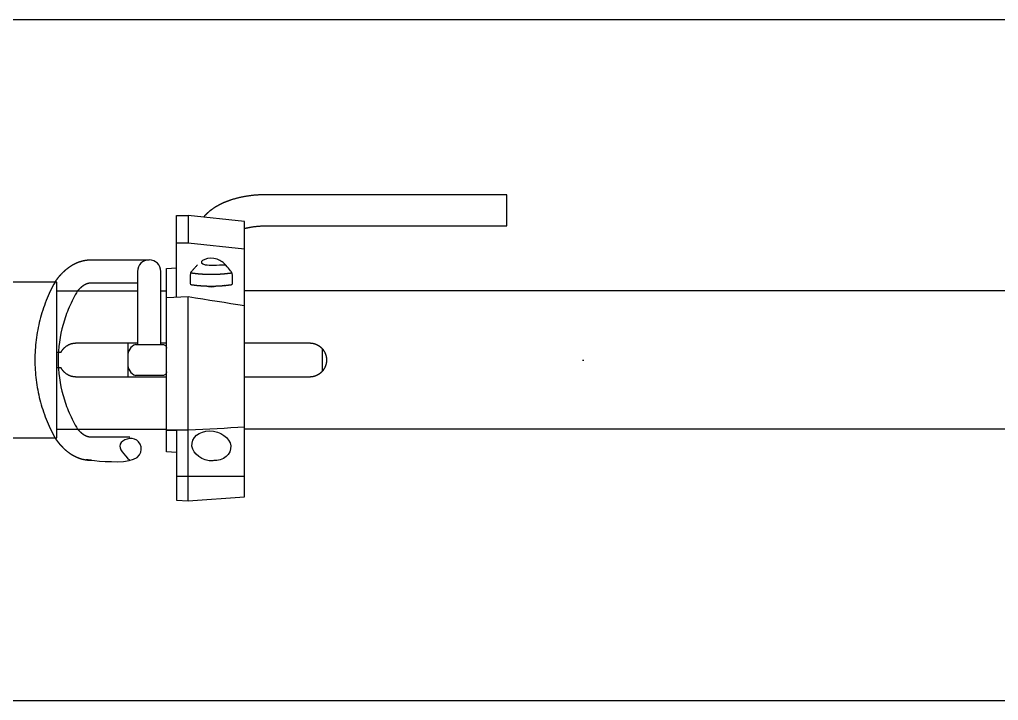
# Model space of a CAD drawing. Header units: millimetres. Extents: x 1924 to 471109, y -30014 to 109986.
# Drawn here: x 465719 to 466223, y 41733 to 42083 of the extents above; entities that cross this region are included whole.
import ezdxf

# ---------------------------------------------------------------- set-up
doc = ezdxf.new("R2010")
doc.units = ezdxf.units.MM
doc.header["$LTSCALE"] = 100
doc.linetypes.add('104', pattern=[4, 2, -2])
doc.linetypes.add('ACAD_ISO10W100', pattern=[18, 12, -3, 0, -3])
doc.layers.add('osy objektu', color=130, linetype='ACAD_ISO10W100', plot=False)
doc.layers.add('PERI_HIDDEN', color=30, linetype='104', plot=False)
doc.layers.add('rez sloupy', color=90, linetype='Continuous')

msp = doc.modelspace()

# ---------------------------------------------------------------- linework, layer by layer
at = {"color": 0, "linetype": 'ByBlock'}
for p, q in [((465799.947, 41968.015), (465805.947, 41968.015)), ((465738.447, 41943.29), (465779.947, 41943.29)), ((465791.947, 41943.29), (465794.947, 41943.29)), ((465774.947, 41916.495), (465774.947, 41898.995)), ((465791.947, 41916.495), (465794.947, 41916.495)), ((465874.947, 41913.603), (465874.947, 41901.888)), ((465738.447, 41872.2), (465794.947, 41872.2))]:
    msp.add_line(p, q, dxfattribs=at)
for points in [[(465834.947, 41975.355), (465835.1, 41975.394), (465835.253, 41975.434), (465835.408, 41975.473), (465835.564, 41975.511), (465835.72, 41975.549), (465835.878, 41975.586), (465836.036, 41975.623), (465836.195, 41975.659), (465836.354, 41975.694), (465836.515, 41975.73), (465836.676, 41975.764), (465836.838, 41975.798), (465837.001, 41975.831), (465837.164, 41975.864), (465837.493, 41975.928), (465837.825, 41975.99), (465838.159, 41976.049), (465838.496, 41976.106), (465838.835, 41976.16), (465839.177, 41976.212), (465839.52, 41976.262), (465839.866, 41976.309), (465840.214, 41976.353), (465840.563, 41976.394), (465840.914, 41976.434), (465841.267, 41976.47), (465841.621, 41976.504), (465841.977, 41976.535), (465842.334, 41976.564), (465842.692, 41976.59), (465843.051, 41976.613), (465843.411, 41976.633), (465843.772, 41976.651), (465844.133, 41976.666), (465844.495, 41976.679), (465844.858, 41976.688), (465845.22, 41976.695), (465845.583, 41976.7), (465845.947, 41976.701), (465969.947, 41976.701), (465969.947, 41992.701), (465845.947, 41992.701), (465845.652, 41992.7), (465845.358, 41992.698), (465845.063, 41992.695), (465844.769, 41992.69), (465844.475, 41992.684), (465844.18, 41992.677), (465843.886, 41992.668), (465843.592, 41992.658), (465843.299, 41992.646), (465843.005, 41992.633), (465842.712, 41992.619), (465842.418, 41992.603), (465842.125, 41992.586), (465841.832, 41992.568), (465841.54, 41992.549), (465841.247, 41992.528), (465840.955, 41992.505), (465840.664, 41992.482), (465840.372, 41992.456), (465840.081, 41992.43), (465839.79, 41992.402), (465839.5, 41992.373), (465839.21, 41992.343), (465838.921, 41992.311), (465838.631, 41992.278), (465838.343, 41992.243), (465838.054, 41992.207), (465837.767, 41992.17), (465837.479, 41992.132), (465837.193, 41992.092), (465836.906, 41992.051), (465836.621, 41992.008), (465836.336, 41991.964), (465836.051, 41991.919), (465835.767, 41991.872), (465835.484, 41991.824), (465835.201, 41991.775), (465834.919, 41991.724), (465834.637, 41991.672), (465834.357, 41991.619), (465834.077, 41991.564), (465833.797, 41991.508), (465833.519, 41991.45), (465833.241, 41991.392), (465832.964, 41991.332), (465832.687, 41991.27), (465832.412, 41991.207), (465832.137, 41991.143), (465831.863, 41991.078), (465831.59, 41991.011), (465831.317, 41990.942), (465831.046, 41990.873), (465830.775, 41990.802), (465830.505, 41990.729), (465830.236, 41990.656), (465829.968, 41990.581), (465829.701, 41990.504), (465829.435, 41990.426), (465829.17, 41990.347), (465828.906, 41990.266), (465828.643, 41990.185), (465828.38, 41990.101), (465828.119, 41990.017), (465827.859, 41989.93), (465827.729, 41989.887), (465827.6, 41989.843), (465827.471, 41989.799), (465827.342, 41989.754), (465827.213, 41989.709), (465827.084, 41989.664), (465826.956, 41989.618), (465826.828, 41989.572), (465826.701, 41989.526), (465826.574, 41989.479), (465826.447, 41989.432), (465826.32, 41989.385), (465826.193, 41989.337), (465826.067, 41989.289), (465825.941, 41989.241), (465825.815, 41989.192), (465825.69, 41989.143), (465825.565, 41989.094), (465825.44, 41989.044), (465825.316, 41988.994), (465825.191, 41988.943), (465825.067, 41988.892), (465824.944, 41988.841), (465824.82, 41988.79), (465824.697, 41988.738), (465824.575, 41988.685), (465824.452, 41988.633), (465824.33, 41988.58), (465824.208, 41988.526), (465824.087, 41988.473), (465823.965, 41988.418), (465823.844, 41988.364), (465823.724, 41988.309), (465823.603, 41988.254), (465823.483, 41988.198), (465823.364, 41988.142), (465823.244, 41988.086), (465823.125, 41988.029), (465823.006, 41987.972), (465822.888, 41987.915), (465822.77, 41987.857), (465822.652, 41987.798), (465822.534, 41987.74), (465822.417, 41987.681), (465822.3, 41987.621), (465822.184, 41987.562), (465822.068, 41987.501), (465821.952, 41987.441), (465821.836, 41987.38), (465821.721, 41987.318), (465821.606, 41987.257), (465821.491, 41987.195), (465821.377, 41987.132), (465821.263, 41987.069), (465821.15, 41987.006), (465821.037, 41986.942), (465820.924, 41986.878), (465820.811, 41986.813), (465820.699, 41986.748), (465820.587, 41986.683), (465820.476, 41986.617), (465820.365, 41986.551), (465820.254, 41986.484), (465820.144, 41986.417), (465820.034, 41986.35), (465819.924, 41986.282), (465819.815, 41986.214), (465819.706, 41986.145), (465819.597, 41986.076), (465819.489, 41986.007), (465819.381, 41985.937), (465819.274, 41985.867), (465819.167, 41985.796), (465819.06, 41985.725), (465818.953, 41985.653), (465818.847, 41985.581), (465818.742, 41985.509), (465818.637, 41985.436), (465818.532, 41985.362), (465818.427, 41985.288), (465818.323, 41985.214), (465818.219, 41985.14), (465818.116, 41985.064), (465818.013, 41984.989), (465817.91, 41984.913), (465817.808, 41984.836), (465817.706, 41984.759), (465817.605, 41984.682), (465817.504, 41984.604), (465817.403, 41984.526), (465817.303, 41984.447), (465817.203, 41984.367), (465817.104, 41984.288), (465817.005, 41984.207), (465816.907, 41984.127), (465816.808, 41984.045), (465816.711, 41983.963), (465816.614, 41983.881), (465816.517, 41983.798), (465816.421, 41983.715), (465816.325, 41983.631), (465816.229, 41983.547), (465816.134, 41983.462), (465816.04, 41983.377), (465815.946, 41983.291), (465815.852, 41983.205), (465815.759, 41983.118), (465815.667, 41983.03), (465815.575, 41982.943), (465815.483, 41982.854), (465815.392, 41982.765), (465815.301, 41982.676), (465815.211, 41982.585), (465815.122, 41982.495), (465815.032, 41982.404), (465814.944, 41982.312), (465814.856, 41982.22), (465814.768, 41982.127), (465814.681, 41982.033), (465814.595, 41981.939), (465814.509, 41981.845), (465814.423, 41981.75), (465814.338, 41981.654), (465814.254, 41981.558), (465814.17, 41981.461), (465814.086, 41981.364), (465814.004, 41981.266), (465813.921, 41981.167)], [(465799.947, 41939.929), (465799.947, 41982.015), (465805.947, 41982.015)], [(465805.947, 41835.276), (465834.947, 41837.362), (465834.947, 41978.931), (465805.947, 41982.015), (465805.947, 41968.015), (465834.947, 41964.931)], [(465737.541, 41947.824), (465737.541, 41947.824), (465737.594, 41947.903), (465737.648, 41947.981), (465737.702, 41948.059), (465737.757, 41948.137), (465737.811, 41948.215), (465737.865, 41948.293), (465737.92, 41948.37), (465737.975, 41948.447), (465738.03, 41948.524), (465738.085, 41948.601), (465738.14, 41948.678), (465738.195, 41948.754), (465738.251, 41948.83), (465738.306, 41948.906), (465738.362, 41948.982), (465738.418, 41949.057), (465738.474, 41949.133), (465738.53, 41949.208), (465738.586, 41949.282), (465738.643, 41949.357), (465738.7, 41949.432), (465738.756, 41949.506), (465738.813, 41949.58), (465738.87, 41949.654), (465738.927, 41949.727), (465738.985, 41949.801), (465739.042, 41949.874), (465739.1, 41949.947), (465739.158, 41950.019), (465739.215, 41950.092), (465739.274, 41950.164), (465739.332, 41950.236), (465739.39, 41950.308), (465739.449, 41950.38), (465739.507, 41950.451), (465739.566, 41950.522), (465739.625, 41950.593), (465739.684, 41950.664), (465739.743, 41950.734), (465739.802, 41950.805), (465739.862, 41950.875), (465739.922, 41950.945), (465739.981, 41951.014), (465740.041, 41951.084), (465740.101, 41951.153), (465740.162, 41951.222), (465740.222, 41951.29), (465740.283, 41951.359), (465740.343, 41951.427), (465740.404, 41951.495), (465740.465, 41951.563), (465740.526, 41951.63), (465740.588, 41951.698), (465740.649, 41951.765), (465740.711, 41951.832), (465740.772, 41951.899), (465740.834, 41951.965), (465740.896, 41952.031), (465740.959, 41952.097), (465741.021, 41952.163), (465741.084, 41952.228), (465741.146, 41952.294), (465741.209, 41952.359), (465741.272, 41952.424), (465741.335, 41952.488), (465741.398, 41952.552), (465741.462, 41952.617), (465741.526, 41952.68), (465741.589, 41952.744), (465741.653, 41952.807), (465741.717, 41952.87), (465741.781, 41952.933), (465741.846, 41952.996), (465741.91, 41953.058), (465741.975, 41953.12), (465742.04, 41953.182), (465742.105, 41953.244), (465742.17, 41953.305), (465742.235, 41953.367), (465742.301, 41953.427), (465742.366, 41953.488), (465742.432, 41953.548), (465742.498, 41953.609), (465742.564, 41953.668), (465742.63, 41953.728), (465742.697, 41953.787), (465742.763, 41953.847), (465742.83, 41953.905), (465742.897, 41953.964), (465742.964, 41954.022), (465743.031, 41954.08), (465743.098, 41954.138), (465743.165, 41954.196), (465743.233, 41954.253), (465743.301, 41954.31), (465743.369, 41954.367), (465743.437, 41954.423), (465743.505, 41954.479), (465743.573, 41954.535), (465743.642, 41954.591), (465743.711, 41954.646), (465743.779, 41954.701), (465743.848, 41954.756), (465743.918, 41954.811), (465743.987, 41954.865), (465744.056, 41954.919), (465744.126, 41954.973), (465744.196, 41955.026), (465744.266, 41955.079), (465744.336, 41955.132), (465744.406, 41955.185), (465744.476, 41955.237), (465744.547, 41955.289), (465744.617, 41955.341), (465744.688, 41955.392), (465744.759, 41955.443), (465744.83, 41955.494), (465744.902, 41955.545), (465744.973, 41955.595), (465745.045, 41955.645), (465745.117, 41955.695), (465745.189, 41955.744), (465745.261, 41955.793), (465745.333, 41955.842), (465745.405, 41955.891), (465745.478, 41955.939), (465745.551, 41955.987), (465745.624, 41956.035), (465745.697, 41956.082), (465745.77, 41956.129), (465745.843, 41956.176), (465745.917, 41956.222), (465745.99, 41956.268), (465746.064, 41956.314), (465746.138, 41956.36), (465746.212, 41956.405), (465746.286, 41956.45), (465746.361, 41956.495), (465746.435, 41956.539), (465746.51, 41956.583), (465746.585, 41956.627), (465746.66, 41956.67), (465746.735, 41956.713), (465746.811, 41956.756), (465746.886, 41956.798), (465746.962, 41956.84), (465747.038, 41956.882), (465747.114, 41956.924), (465747.19, 41956.965), (465747.266, 41957.006), (465747.343, 41957.046), (465747.419, 41957.086), (465747.496, 41957.126), (465747.573, 41957.166), (465747.65, 41957.205), (465747.727, 41957.244), (465747.805, 41957.283), (465747.882, 41957.321), (465747.96, 41957.359), (465748.038, 41957.396), (465748.116, 41957.434), (465748.194, 41957.471), (465748.273, 41957.507), (465748.351, 41957.543), (465748.43, 41957.579), (465748.509, 41957.615), (465748.588, 41957.65), (465748.667, 41957.685), (465748.746, 41957.719), (465748.825, 41957.753), (465748.905, 41957.787), (465748.985, 41957.82), (465749.064, 41957.853), (465749.144, 41957.886), (465749.225, 41957.918), (465749.305, 41957.95), (465749.385, 41957.982), (465749.466, 41958.013), (465749.546, 41958.044), (465749.627, 41958.074), (465749.708, 41958.104), (465749.789, 41958.134), (465749.87, 41958.163), (465749.952, 41958.192), (465750.033, 41958.221), (465750.115, 41958.249), (465750.196, 41958.277), (465750.278, 41958.305), (465750.36, 41958.332), (465750.442, 41958.358), (465750.524, 41958.385), (465750.606, 41958.411), (465750.689, 41958.436), (465750.771, 41958.462), (465750.854, 41958.487), (465750.937, 41958.511), (465751.019, 41958.535), (465751.102, 41958.559), (465751.185, 41958.582), (465751.268, 41958.605), (465751.352, 41958.628), (465751.435, 41958.65), (465751.518, 41958.672), (465751.602, 41958.693), (465751.685, 41958.714), (465751.769, 41958.735), (465751.853, 41958.755), (465751.936, 41958.775), (465752.02, 41958.794), (465752.104, 41958.813), (465752.188, 41958.832), (465752.273, 41958.85), (465752.357, 41958.868), (465752.441, 41958.886), (465752.526, 41958.903), (465752.61, 41958.919), (465752.695, 41958.936), (465752.779, 41958.951), (465752.864, 41958.967), (465752.949, 41958.982), (465753.034, 41958.997), (465753.118, 41959.011), (465753.203, 41959.025), (465753.288, 41959.038), (465753.373, 41959.051), (465753.459, 41959.064), (465753.544, 41959.076), (465753.629, 41959.088), (465753.714, 41959.099), (465753.8, 41959.11), (465753.885, 41959.12), (465753.971, 41959.13), (465754.056, 41959.14), (465754.142, 41959.149), (465754.227, 41959.158), (465754.313, 41959.167), (465754.399, 41959.175), (465754.484, 41959.182), (465754.57, 41959.189), (465754.656, 41959.196), (465754.742, 41959.202), (465754.828, 41959.208), (465754.914, 41959.214), (465755, 41959.219), (465755.086, 41959.223), (465755.172, 41959.227), (465755.258, 41959.231), (465755.344, 41959.234), (465755.43, 41959.237), (465755.516, 41959.24), (465755.602, 41959.242), (465755.688, 41959.243), (465755.774, 41959.244), (465755.86, 41959.245), (465755.947, 41959.245), (465785.947, 41959.245)], [(465799.947, 41860.233), (465794.947, 41860.495), (465794.947, 41954.845), (465799.947, 41955.107)], [(465779.947, 41947.245), (465755.947, 41947.245), (465755.859, 41947.245), (465755.771, 41947.243), (465755.684, 41947.239), (465755.595, 41947.235), (465755.507, 41947.229), (465755.418, 41947.221), (465755.329, 41947.212), (465755.284, 41947.207), (465755.239, 41947.202), (465755.194, 41947.196), (465755.149, 41947.19), (465755.104, 41947.183), (465755.058, 41947.176), (465755.013, 41947.169), (465754.967, 41947.161), (465754.922, 41947.153), (465754.876, 41947.144), (465754.83, 41947.135), (465754.784, 41947.126), (465754.738, 41947.116), (465754.692, 41947.106), (465754.645, 41947.095), (465754.599, 41947.084), (465754.552, 41947.073), (465754.505, 41947.061), (465754.458, 41947.048), (465754.411, 41947.035), (465754.364, 41947.022), (465754.317, 41947.008), (465754.269, 41946.994), (465754.221, 41946.979), (465754.173, 41946.964), (465754.125, 41946.948), (465754.077, 41946.932), (465754.029, 41946.916), (465753.98, 41946.898), (465753.931, 41946.881), (465753.882, 41946.863), (465753.833, 41946.844), (465753.784, 41946.825), (465753.735, 41946.806), (465753.685, 41946.785), (465753.635, 41946.765), (465753.585, 41946.744), (465753.535, 41946.722), (465753.484, 41946.7), (465753.434, 41946.677), (465753.383, 41946.654), (465753.332, 41946.63), (465753.281, 41946.606), (465753.229, 41946.581), (465753.177, 41946.556), (465753.125, 41946.53), (465753.073, 41946.503), (465753.021, 41946.476), (465752.968, 41946.449), (465752.916, 41946.421), (465752.863, 41946.392), (465752.809, 41946.363), (465752.756, 41946.333), (465752.702, 41946.302), (465752.648, 41946.271), (465752.594, 41946.24), (465752.539, 41946.207), (465752.485, 41946.174), (465752.43, 41946.141), (465752.374, 41946.107), (465752.319, 41946.072), (465752.263, 41946.037), (465752.207, 41946.001), (465752.151, 41945.965), (465752.095, 41945.927), (465752.038, 41945.889), (465751.981, 41945.851), (465751.925, 41945.812), (465751.868, 41945.772), (465751.81, 41945.732), (465751.753, 41945.691), (465751.695, 41945.649), (465751.638, 41945.606), (465751.58, 41945.563), (465751.522, 41945.52), (465751.463, 41945.475), (465751.405, 41945.43), (465751.346, 41945.385), (465751.288, 41945.338), (465751.229, 41945.291), (465751.17, 41945.244), (465751.111, 41945.195), (465751.052, 41945.146), (465750.992, 41945.097), (465750.933, 41945.046), (465750.873, 41944.995), (465750.813, 41944.944), (465750.753, 41944.891), (465750.693, 41944.838), (465750.633, 41944.785), (465750.573, 41944.73), (465750.513, 41944.675), (465750.453, 41944.62), (465750.392, 41944.563), (465750.331, 41944.506), (465750.271, 41944.448), (465750.21, 41944.39), (465750.149, 41944.331), (465750.088, 41944.271), (465750.027, 41944.21), (465749.966, 41944.149), (465749.905, 41944.087), (465749.844, 41944.025), (465749.782, 41943.961), (465749.721, 41943.898), (465749.66, 41943.833), (465749.598, 41943.767), (465749.537, 41943.701), (465749.475, 41943.635), (465749.414, 41943.567), (465749.352, 41943.499), (465749.29, 41943.43), (465749.229, 41943.361), (465749.167, 41943.29)], [(465834.947, 41935.555), (465831.517, 41936.109), (465828.033, 41936.671), (465824.495, 41937.241), (465820.902, 41937.818), (465817.251, 41938.404), (465813.543, 41938.999), (465809.775, 41939.602), (465805.947, 41940.214), (465794.947, 41939.691)], [(465794.947, 41871.71), (465795.944, 41871.704), (465796.943, 41871.698), (465797.943, 41871.693), (465798.944, 41871.687), (465799.947, 41871.682), (465799.947, 41835.692), (465805.947, 41835.276), (465805.947, 41940.214)], [(467652.947, 41943.245), (465958.697, 41943.245), (465943.697, 41943.29), (465834.947, 41943.29)], [(465738.447, 41911.745), (465740.664, 41911.745), (465740.735, 41911.88), (465740.808, 41912.014), (465740.884, 41912.146), (465740.961, 41912.276), (465741.041, 41912.405), (465741.123, 41912.532), (465741.206, 41912.657), (465741.292, 41912.781), (465741.379, 41912.903), (465741.469, 41913.023), (465741.559, 41913.141), (465741.652, 41913.257), (465741.746, 41913.371), (465741.841, 41913.483), (465741.938, 41913.593), (465742.036, 41913.701), (465742.136, 41913.806), (465742.236, 41913.909), (465742.339, 41914.011), (465742.443, 41914.111), (465742.55, 41914.209), (465742.659, 41914.307), (465742.77, 41914.403), (465742.883, 41914.497), (465742.998, 41914.59), (465743.116, 41914.681), (465743.235, 41914.771), (465743.356, 41914.859), (465743.479, 41914.945), (465743.603, 41915.03), (465743.73, 41915.112), (465743.858, 41915.193), (465743.987, 41915.272), (465744.119, 41915.348), (465744.251, 41915.422), (465744.385, 41915.494), (465744.521, 41915.564), (465744.658, 41915.632), (465744.796, 41915.697), (465744.935, 41915.76), (465745.076, 41915.82), (465745.217, 41915.878), (465745.36, 41915.933), (465745.504, 41915.985), (465745.648, 41916.035), (465745.793, 41916.082), (465745.939, 41916.127), (465746.086, 41916.169), (465746.233, 41916.209), (465746.381, 41916.246), (465746.528, 41916.28), (465746.677, 41916.312), (465746.825, 41916.341), (465746.974, 41916.368), (465747.122, 41916.392), (465747.271, 41916.414), (465747.419, 41916.433), (465747.567, 41916.449), (465747.715, 41916.463), (465747.862, 41916.475), (465748.009, 41916.484), (465748.156, 41916.49), (465748.302, 41916.494), (465748.447, 41916.495), (465779.947, 41916.495)], [(465834.947, 41916.495), (465868.447, 41916.495), (465868.55, 41916.495), (465868.654, 41916.493), (465868.759, 41916.489), (465868.863, 41916.485), (465868.968, 41916.479), (465869.074, 41916.472), (465869.179, 41916.463), (465869.285, 41916.454), (465869.391, 41916.443), (465869.497, 41916.43), (465869.603, 41916.417), (465869.709, 41916.402), (465869.815, 41916.385), (465869.921, 41916.368), (465870.028, 41916.349), (465870.134, 41916.329), (465870.24, 41916.307), (465870.346, 41916.284), (465870.452, 41916.26), (465870.557, 41916.235), (465870.663, 41916.208), (465870.768, 41916.18), (465870.873, 41916.15), (465870.978, 41916.12), (465871.082, 41916.088), (465871.186, 41916.054), (465871.29, 41916.02), (465871.393, 41915.984), (465871.496, 41915.946), (465871.598, 41915.908), (465871.7, 41915.868), (465871.801, 41915.827), (465871.902, 41915.784), (465872.002, 41915.74), (465872.101, 41915.695), (465872.2, 41915.649), (465872.299, 41915.601), (465872.396, 41915.552), (465872.493, 41915.502), (465872.589, 41915.451), (465872.685, 41915.399), (465872.779, 41915.345), (465872.873, 41915.291), (465872.966, 41915.235), (465873.059, 41915.178), (465873.15, 41915.121), (465873.241, 41915.062), (465873.331, 41915.002), (465873.42, 41914.942), (465873.508, 41914.88), (465873.595, 41914.818), (465873.681, 41914.754), (465873.766, 41914.69), (465873.85, 41914.625), (465873.934, 41914.559), (465874.016, 41914.492), (465874.097, 41914.425), (465874.177, 41914.357), (465874.256, 41914.288), (465874.334, 41914.218), (465874.41, 41914.148), (465874.486, 41914.077), (465874.56, 41914.005), (465874.633, 41913.933), (465874.706, 41913.86), (465874.777, 41913.785), (465874.848, 41913.71), (465874.919, 41913.633), (465874.988, 41913.555), (465875.057, 41913.476), (465875.126, 41913.396), (465875.193, 41913.315), (465875.26, 41913.233), (465875.326, 41913.15), (465875.391, 41913.065), (465875.455, 41912.98), (465875.519, 41912.894), (465875.581, 41912.807), (465875.643, 41912.719), (465875.703, 41912.63), (465875.763, 41912.54), (465875.822, 41912.45), (465875.879, 41912.358), (465875.936, 41912.266), (465875.992, 41912.173), (465876.046, 41912.079), (465876.1, 41911.984), (465876.152, 41911.888), (465876.203, 41911.792), (465876.253, 41911.695), (465876.302, 41911.598), (465876.35, 41911.499), (465876.396, 41911.401), (465876.441, 41911.301), (465876.485, 41911.201), (465876.528, 41911.1), (465876.569, 41910.999), (465876.609, 41910.897), (465876.648, 41910.795), (465876.685, 41910.692), (465876.721, 41910.589), (465876.756, 41910.485), (465876.789, 41910.381), (465876.821, 41910.277), (465876.852, 41910.172), (465876.881, 41910.067), (465876.909, 41909.962), (465876.936, 41909.856), (465876.961, 41909.751), (465876.986, 41909.645), (465877.008, 41909.539), (465877.03, 41909.433), (465877.05, 41909.326), (465877.069, 41909.22), (465877.087, 41909.114), (465877.103, 41909.008), (465877.118, 41908.901), (465877.132, 41908.795), (465877.144, 41908.689), (465877.155, 41908.584), (465877.165, 41908.478), (465877.173, 41908.372), (465877.18, 41908.267), (465877.186, 41908.162), (465877.191, 41908.057), (465877.194, 41907.953), (465877.196, 41907.849), (465877.197, 41907.745), (465877.196, 41907.642), (465877.194, 41907.538), (465877.191, 41907.433), (465877.186, 41907.328), (465877.18, 41907.223), (465877.173, 41907.118), (465877.165, 41907.013), (465877.155, 41906.907), (465877.144, 41906.801), (465877.132, 41906.695), (465877.118, 41906.589), (465877.103, 41906.483), (465877.087, 41906.377), (465877.069, 41906.27), (465877.05, 41906.164), (465877.03, 41906.058), (465877.008, 41905.952), (465876.986, 41905.846), (465876.961, 41905.74), (465876.936, 41905.634), (465876.909, 41905.529), (465876.881, 41905.423), (465876.852, 41905.318), (465876.821, 41905.214), (465876.789, 41905.109), (465876.756, 41905.005), (465876.721, 41904.902), (465876.685, 41904.798), (465876.648, 41904.696), (465876.609, 41904.593), (465876.569, 41904.492), (465876.528, 41904.39), (465876.485, 41904.29), (465876.441, 41904.189), (465876.396, 41904.09), (465876.35, 41903.991), (465876.302, 41903.893), (465876.253, 41903.795), (465876.203, 41903.698), (465876.152, 41903.602), (465876.1, 41903.507), (465876.046, 41903.412), (465875.992, 41903.318), (465875.936, 41903.225), (465875.879, 41903.132), (465875.822, 41903.041), (465875.763, 41902.95), (465875.703, 41902.86), (465875.643, 41902.771), (465875.581, 41902.683), (465875.519, 41902.596), (465875.455, 41902.51), (465875.391, 41902.425), (465875.326, 41902.341), (465875.26, 41902.258), (465875.193, 41902.175), (465875.126, 41902.094), (465875.057, 41902.014), (465874.988, 41901.935), (465874.919, 41901.858), (465874.848, 41901.781), (465874.777, 41901.705), (465874.706, 41901.631), (465874.633, 41901.558), (465874.56, 41901.485), (465874.486, 41901.414), (465874.41, 41901.343), (465874.334, 41901.272), (465874.256, 41901.203), (465874.177, 41901.134), (465874.097, 41901.066), (465874.016, 41900.998), (465873.934, 41900.931), (465873.85, 41900.865), (465873.766, 41900.8), (465873.681, 41900.736), (465873.595, 41900.673), (465873.508, 41900.61), (465873.42, 41900.549), (465873.331, 41900.488), (465873.241, 41900.428), (465873.15, 41900.37), (465873.059, 41900.312), (465872.966, 41900.255), (465872.873, 41900.2), (465872.779, 41900.145), (465872.685, 41900.092), (465872.589, 41900.039), (465872.493, 41899.988), (465872.396, 41899.938), (465872.299, 41899.889), (465872.2, 41899.842), (465872.101, 41899.795), (465872.002, 41899.75), (465871.902, 41899.706), (465871.801, 41899.664), (465871.7, 41899.623), (465871.598, 41899.583), (465871.496, 41899.544), (465871.393, 41899.507), (465871.29, 41899.471), (465871.186, 41899.436), (465871.082, 41899.403), (465870.978, 41899.371), (465870.873, 41899.34), (465870.768, 41899.311), (465870.663, 41899.283), (465870.557, 41899.256), (465870.452, 41899.23), (465870.346, 41899.206), (465870.24, 41899.183), (465870.134, 41899.162), (465870.028, 41899.142), (465869.921, 41899.123), (465869.815, 41899.105), (465869.709, 41899.089), (465869.603, 41899.074), (465869.497, 41899.06), (465869.391, 41899.048), (465869.285, 41899.037), (465869.179, 41899.027), (465869.074, 41899.019), (465868.968, 41899.011), (465868.863, 41899.006), (465868.759, 41899.001), (465868.654, 41898.998), (465868.55, 41898.996), (465868.447, 41898.995), (465834.947, 41898.995)], [(465794.947, 41898.995), (465748.447, 41898.995), (465748.302, 41898.996), (465748.156, 41899), (465748.009, 41899.007), (465747.862, 41899.016), (465747.715, 41899.027), (465747.567, 41899.041), (465747.419, 41899.057), (465747.271, 41899.077), (465747.122, 41899.098), (465746.974, 41899.122), (465746.825, 41899.149), (465746.677, 41899.178), (465746.528, 41899.21), (465746.381, 41899.245), (465746.233, 41899.282), (465746.086, 41899.321), (465745.939, 41899.364), (465745.793, 41899.408), (465745.648, 41899.456), (465745.504, 41899.505), (465745.36, 41899.558), (465745.217, 41899.613), (465745.076, 41899.671), (465744.935, 41899.731), (465744.796, 41899.793), (465744.658, 41899.859), (465744.521, 41899.926), (465744.385, 41899.996), (465744.251, 41900.068), (465744.119, 41900.142), (465743.987, 41900.219), (465743.858, 41900.297), (465743.73, 41900.378), (465743.603, 41900.461), (465743.479, 41900.545), (465743.356, 41900.631), (465743.235, 41900.719), (465743.116, 41900.809), (465742.998, 41900.9), (465742.883, 41900.993), (465742.77, 41901.088), (465742.659, 41901.184), (465742.55, 41901.281), (465742.443, 41901.38), (465742.339, 41901.48), (465742.236, 41901.581), (465742.136, 41901.684), (465742.036, 41901.79), (465741.938, 41901.897), (465741.841, 41902.007), (465741.746, 41902.119), (465741.652, 41902.233), (465741.559, 41902.35), (465741.469, 41902.468), (465741.379, 41902.588), (465741.292, 41902.709), (465741.206, 41902.833), (465741.123, 41902.959), (465741.041, 41903.086), (465740.961, 41903.214), (465740.884, 41903.345), (465740.808, 41903.477), (465740.735, 41903.61), (465740.664, 41903.745), (465738.447, 41903.745)], [(465794.947, 41871.823), (465797.136, 41871.811), (465799.33, 41871.798), (465801.53, 41871.787), (465803.736, 41871.775), (465805.947, 41871.763), (465809.759, 41871.965), (465813.517, 41872.168), (465817.22, 41872.371), (465820.87, 41872.575), (465824.467, 41872.78), (465828.012, 41872.986), (465831.505, 41873.192), (465834.947, 41873.399)], [(465749.167, 41872.2), (465749.229, 41872.13), (465749.29, 41872.06), (465749.352, 41871.991), (465749.414, 41871.923), (465749.475, 41871.856), (465749.537, 41871.789), (465749.598, 41871.723), (465749.66, 41871.657), (465749.721, 41871.592), (465749.783, 41871.528), (465749.844, 41871.465), (465749.905, 41871.402), (465749.966, 41871.34), (465750.027, 41871.279), (465750.088, 41871.219), (465750.149, 41871.159), (465750.21, 41871.099), (465750.271, 41871.041), (465750.332, 41870.983), (465750.392, 41870.926), (465750.453, 41870.87), (465750.513, 41870.814), (465750.573, 41870.759), (465750.633, 41870.705), (465750.693, 41870.651), (465750.753, 41870.598), (465750.813, 41870.546), (465750.872, 41870.495), (465750.932, 41870.444), (465750.991, 41870.394), (465751.05, 41870.345), (465751.109, 41870.296), (465751.168, 41870.248), (465751.227, 41870.2), (465751.285, 41870.154), (465751.344, 41870.108), (465751.402, 41870.062), (465751.46, 41870.017), (465751.518, 41869.973), (465751.576, 41869.93), (465751.634, 41869.887), (465751.691, 41869.845), (465751.749, 41869.803), (465751.806, 41869.762), (465751.863, 41869.722), (465751.92, 41869.683), (465751.976, 41869.644), (465752.033, 41869.605), (465752.089, 41869.568), (465752.146, 41869.53), (465752.202, 41869.494), (465752.257, 41869.458), (465752.313, 41869.423), (465752.369, 41869.388), (465752.424, 41869.354), (465752.479, 41869.321), (465752.534, 41869.288), (465752.589, 41869.255), (465752.643, 41869.224), (465752.698, 41869.193), (465752.752, 41869.162), (465752.806, 41869.132), (465752.86, 41869.103), (465752.913, 41869.074), (465752.967, 41869.046), (465753.02, 41869.018), (465753.073, 41868.991), (465753.126, 41868.964), (465753.179, 41868.938), (465753.231, 41868.913), (465753.283, 41868.888), (465753.335, 41868.864), (465753.387, 41868.84), (465753.438, 41868.816), (465753.49, 41868.794), (465753.541, 41868.772), (465753.592, 41868.75), (465753.642, 41868.729), (465753.693, 41868.708), (465753.743, 41868.688), (465753.793, 41868.668), (465753.843, 41868.649), (465753.892, 41868.631), (465753.942, 41868.613), (465753.991, 41868.595), (465754.04, 41868.578), (465754.088, 41868.562), (465754.137, 41868.546), (465754.185, 41868.53), (465754.233, 41868.515), (465754.28, 41868.5), (465754.328, 41868.486), (465754.375, 41868.472), (465754.422, 41868.459), (465754.469, 41868.446), (465754.516, 41868.433), (465754.562, 41868.421), (465754.609, 41868.41), (465754.655, 41868.399), (465754.701, 41868.388), (465754.747, 41868.377), (465754.793, 41868.368), (465754.838, 41868.358), (465754.884, 41868.349), (465754.929, 41868.34), (465754.974, 41868.332), (465755.02, 41868.324), (465755.064, 41868.316), (465755.109, 41868.309), (465755.154, 41868.303), (465755.199, 41868.296), (465755.243, 41868.29), (465755.288, 41868.285), (465755.332, 41868.28), (465755.376, 41868.275), (465755.42, 41868.27), (465755.465, 41868.266), (465755.509, 41868.263), (465755.597, 41868.256), (465755.684, 41868.251), (465755.772, 41868.248), (465755.859, 41868.246), (465755.947, 41868.245), (465775.947, 41868.245)], [(467652.947, 41872.245), (465958.697, 41872.245), (465943.697, 41872.2), (465834.947, 41872.2)], [(465834.947, 41847.913), (465805.947, 41847.776), (465799.947, 41847.858)]]:
    msp.add_lwpolyline(points, dxfattribs=at)
for points in [[(465791.947, 41915.745), (465791.947, 41953.245, 1), (465779.947, 41953.245), (465779.947, 41915.745)], [(465778.947, 41915.745), (465792.947, 41915.745, -0.4142136), (465794.947, 41913.745)], [(465794.947, 41901.745, -0.4142136), (465792.947, 41899.745), (465778.947, 41899.745)]]:
    msp.add_lwpolyline(points, format="xyb", dxfattribs=at)
msp.add_lwpolyline([(465738.447, 41947.745), (465711.447, 41947.745), (465711.447, 41867.745), (465738.447, 41867.745)], close=True, dxfattribs=at)
for centre, start, end in [((465781.447, 41909.745), 112.61986, 180), ((465781.447, 41905.745), 180, 247.38014)]:
    msp.add_arc(centre, 6.5, start, end, dxfattribs=at)
for centre, major_axis, ratio, start_param, end_param in [((465817.947, 41952.707), (-8.5, 0), 0.8660254, 1.2134435, 1.9281492), ((465817.947, 41850.731), (9.972, 1.456), 0.5097485, 1.2115988, 1.5187321)]:
    msp.add_ellipse(centre, major_axis=major_axis, ratio=ratio, start_param=start_param, end_param=end_param, dxfattribs=at)
msp.add_ellipse((465817.947, 41863.556), major_axis=(9.935, -1.499), ratio=0.7616466, dxfattribs=at)
for points, weights, knots in [([(465810.83, 41956.732), (465809.018, 41954.672), (465807.207, 41952.612), (465807.433, 41952.579), (465807.659, 41952.545), (465807.886, 41952.513), (465808.113, 41952.481), (465808.342, 41952.451), (465808.57, 41952.42), (465808.8, 41952.391), (465809.029, 41952.361), (465809.259, 41952.333), (465809.489, 41952.306), (465809.72, 41952.279), (465809.951, 41952.253), (465810.183, 41952.228), (465810.414, 41952.203), (465810.646, 41952.18), (465810.878, 41952.157), (465811.11, 41952.135), (465811.342, 41952.113), (465811.574, 41952.093), (465811.807, 41952.073), (465812.039, 41952.054), (465812.271, 41952.035), (465812.503, 41952.018), (465812.735, 41952), (465812.967, 41951.984), (465813.199, 41951.969), (465813.43, 41951.954), (465813.661, 41951.94), (465813.892, 41951.927), (465814.122, 41951.914), (465814.352, 41951.903), (465814.582, 41951.891), (465814.811, 41951.881), (465815.039, 41951.871), (465815.267, 41951.863), (465815.495, 41951.854), (465815.721, 41951.847), (465815.948, 41951.84), (465816.173, 41951.834), (465816.398, 41951.829), (465816.621, 41951.825), (465816.845, 41951.82), (465817.067, 41951.818), (465817.288, 41951.815), (465817.508, 41951.813), (465817.728, 41951.812), (465817.947, 41951.812), (465818.165, 41951.812), (465818.385, 41951.813), (465818.605, 41951.815), (465818.826, 41951.818), (465819.048, 41951.82), (465819.272, 41951.825), (465819.495, 41951.829), (465819.72, 41951.834), (465819.945, 41951.84), (465820.172, 41951.847), (465820.398, 41951.854), (465820.626, 41951.863), (465820.854, 41951.871), (465821.082, 41951.881), (465821.311, 41951.891), (465821.541, 41951.903), (465821.771, 41951.914), (465822.001, 41951.927), (465822.232, 41951.94), (465822.463, 41951.954), (465822.694, 41951.969), (465822.926, 41951.984), (465823.158, 41952), (465823.39, 41952.018), (465823.622, 41952.035), (465823.854, 41952.054), (465824.086, 41952.073), (465824.319, 41952.093), (465824.551, 41952.113), (465824.783, 41952.135), (465825.015, 41952.157), (465825.247, 41952.18), (465825.479, 41952.203), (465825.711, 41952.228), (465825.942, 41952.253), (465826.173, 41952.279), (465826.404, 41952.306), (465826.634, 41952.333), (465826.864, 41952.361), (465827.094, 41952.391), (465827.323, 41952.42), (465827.551, 41952.451), (465827.78, 41952.481), (465828.007, 41952.513), (465828.234, 41952.545), (465828.46, 41952.579), (465828.686, 41952.612), (465826.875, 41954.672), (465825.063, 41956.732), (465822.547, 41960.068), (465817.947, 41960.068), (465813.346, 41960.068), (465810.83, 41956.732), (465817.947, 41956.732), (465825.063, 41956.732)], [1, 1, 1, 1, 1, 1, 1, 1, 1, 1, 1, 1, 1, 1, 1, 1, 1, 1, 1, 1, 1, 1, 1, 1, 1, 1, 1, 1, 1, 1, 1, 1, 1, 1, 1, 1, 1, 1, 1, 1, 1, 1, 1, 1, 1, 1, 1, 1, 1, 1, 1, 1, 1, 1, 1, 1, 1, 1, 1, 1, 1, 1, 1, 1, 1, 1, 1, 1, 1, 1, 1, 1, 1, 1, 1, 1, 1, 1, 1, 1, 1, 1, 1, 1, 1, 1, 1, 1, 1, 1, 1, 1, 1, 1, 1, 1, 1, 1, 1, 0.87943909683, 1, 0.87943909683, 1, 1, 1], [0, 0, 0, 1, 1, 2, 2, 3, 3, 4, 4, 5, 5, 6, 6, 7, 7, 8, 8, 9, 9, 10, 10, 11, 11, 12, 12, 13, 13, 14, 14, 15, 15, 16, 16, 17, 17, 18, 18, 19, 19, 20, 20, 21, 21, 22, 22, 23, 23, 24, 24, 25, 25, 26, 26, 27, 27, 28, 28, 29, 29, 30, 30, 31, 31, 32, 32, 33, 33, 34, 34, 35, 35, 36, 36, 37, 37, 38, 38, 39, 39, 40, 40, 41, 41, 42, 42, 43, 43, 44, 44, 45, 45, 46, 46, 47, 47, 48, 48, 49, 49, 49.9922275, 49.9922275, 50.984455, 50.984455, 51.984455, 51.984455, 51.984455]), ([(465807.207, 41952.612), (465806.066, 41949.581), (465807.207, 41946.55), (465807.433, 41946.517), (465807.659, 41946.483), (465807.886, 41946.451), (465808.113, 41946.419), (465808.342, 41946.388), (465808.57, 41946.358), (465808.8, 41946.328), (465809.029, 41946.299), (465809.259, 41946.271), (465809.489, 41946.243), (465809.72, 41946.217), (465809.951, 41946.191), (465810.183, 41946.166), (465810.414, 41946.141), (465810.646, 41946.118), (465810.878, 41946.095), (465811.11, 41946.073), (465811.342, 41946.051), (465811.574, 41946.031), (465811.807, 41946.01), (465812.039, 41945.992), (465812.271, 41945.973), (465812.503, 41945.955), (465812.735, 41945.938), (465812.967, 41945.922), (465813.199, 41945.906), (465813.43, 41945.892), (465813.661, 41945.878), (465813.892, 41945.865), (465814.122, 41945.852), (465814.352, 41945.841), (465814.582, 41945.829), (465814.811, 41945.819), (465815.039, 41945.809), (465815.267, 41945.801), (465815.495, 41945.792), (465815.721, 41945.785), (465815.948, 41945.778), (465816.173, 41945.772), (465816.398, 41945.767), (465816.621, 41945.762), (465816.845, 41945.758), (465817.067, 41945.755), (465817.288, 41945.753), (465817.508, 41945.751), (465817.728, 41945.75), (465817.947, 41945.75), (465818.165, 41945.75), (465818.385, 41945.751), (465818.605, 41945.753), (465818.826, 41945.755), (465819.048, 41945.758), (465819.272, 41945.762), (465819.495, 41945.767), (465819.72, 41945.772), (465819.945, 41945.778), (465820.172, 41945.785), (465820.398, 41945.792), (465820.626, 41945.801), (465820.854, 41945.809), (465821.082, 41945.819), (465821.311, 41945.829), (465821.541, 41945.841), (465821.771, 41945.852), (465822.001, 41945.865), (465822.232, 41945.878), (465822.463, 41945.892), (465822.694, 41945.906), (465822.926, 41945.922), (465823.158, 41945.938), (465823.39, 41945.955), (465823.622, 41945.973), (465823.854, 41945.992), (465824.086, 41946.01), (465824.319, 41946.031), (465824.551, 41946.051), (465824.783, 41946.073), (465825.015, 41946.095), (465825.247, 41946.118), (465825.479, 41946.141), (465825.711, 41946.166), (465825.942, 41946.191), (465826.173, 41946.217), (465826.404, 41946.243), (465826.634, 41946.271), (465826.864, 41946.299), (465827.094, 41946.328), (465827.323, 41946.358), (465827.551, 41946.388), (465827.78, 41946.419), (465828.007, 41946.451), (465828.234, 41946.483), (465828.46, 41946.517), (465828.686, 41946.55), (465829.827, 41949.581), (465828.686, 41952.612)], [1, 0.950785715177, 1, 1, 1, 1, 1, 1, 1, 1, 1, 1, 1, 1, 1, 1, 1, 1, 1, 1, 1, 1, 1, 1, 1, 1, 1, 1, 1, 1, 1, 1, 1, 1, 1, 1, 1, 1, 1, 1, 1, 1, 1, 1, 1, 1, 1, 1, 1, 1, 1, 1, 1, 1, 1, 1, 1, 1, 1, 1, 1, 1, 1, 1, 1, 1, 1, 1, 1, 1, 1, 1, 1, 1, 1, 1, 1, 1, 1, 1, 1, 1, 1, 1, 1, 1, 1, 1, 1, 1, 1, 1, 1, 1, 1, 1, 1, 0.950785715177, 1], [0, 0, 0, 0.6300688, 0.6300688, 1.6300688, 1.6300688, 2.6300688, 2.6300688, 3.6300688, 3.6300688, 4.6300688, 4.6300688, 5.6300688, 5.6300688, 6.6300688, 6.6300688, 7.6300688, 7.6300688, 8.6300688, 8.6300688, 9.6300688, 9.6300688, 10.6300688, 10.6300688, 11.6300688, 11.6300688, 12.6300688, 12.6300688, 13.6300688, 13.6300688, 14.6300688, 14.6300688, 15.6300688, 15.6300688, 16.6300688, 16.6300688, 17.6300688, 17.6300688, 18.6300688, 18.6300688, 19.6300688, 19.6300688, 20.6300688, 20.6300688, 21.6300688, 21.6300688, 22.6300688, 22.6300688, 23.6300688, 23.6300688, 24.6300688, 24.6300688, 25.6300688, 25.6300688, 26.6300688, 26.6300688, 27.6300688, 27.6300688, 28.6300688, 28.6300688, 29.6300688, 29.6300688, 30.6300688, 30.6300688, 31.6300688, 31.6300688, 32.6300688, 32.6300688, 33.6300688, 33.6300688, 34.6300688, 34.6300688, 35.6300688, 35.6300688, 36.6300688, 36.6300688, 37.6300688, 37.6300688, 38.6300688, 38.6300688, 39.6300688, 39.6300688, 40.6300688, 40.6300688, 41.6300688, 41.6300688, 42.6300688, 42.6300688, 43.6300688, 43.6300688, 44.6300688, 44.6300688, 45.6300688, 45.6300688, 46.6300688, 46.6300688, 47.6300688, 47.6300688, 48.2601377, 48.2601377, 48.2601377]), ([(465737.5, 41867.745), (465737.52, 41867.706), (465737.541, 41867.666), (465737.568, 41867.627), (465737.594, 41867.588), (465737.621, 41867.549), (465737.648, 41867.509), (465737.675, 41867.47), (465737.702, 41867.431), (465737.73, 41867.392), (465737.757, 41867.353), (465737.784, 41867.314), (465737.811, 41867.275), (465737.838, 41867.237), (465737.865, 41867.198), (465737.893, 41867.159), (465737.92, 41867.12), (465737.947, 41867.082), (465737.975, 41867.043), (465738.002, 41867.005), (465738.03, 41866.966), (465738.057, 41866.928), (465738.085, 41866.889), (465738.112, 41866.851), (465738.14, 41866.813), (465738.168, 41866.775), (465738.195, 41866.737), (465738.223, 41866.698), (465738.251, 41866.66), (465738.279, 41866.622), (465738.306, 41866.584), (465738.334, 41866.547), (465738.362, 41866.509), (465738.39, 41866.471), (465738.418, 41866.433), (465738.446, 41866.396), (465738.474, 41866.358), (465738.502, 41866.32), (465738.53, 41866.283), (465738.558, 41866.245), (465738.586, 41866.208), (465738.615, 41866.171), (465738.643, 41866.133), (465738.671, 41866.096), (465738.7, 41866.059), (465738.728, 41866.022), (465738.756, 41865.985), (465738.785, 41865.948), (465738.813, 41865.911), (465738.842, 41865.874), (465738.87, 41865.837), (465738.899, 41865.8), (465738.928, 41865.763), (465738.956, 41865.726), (465738.985, 41865.69), (465739.014, 41865.653), (465739.042, 41865.616), (465739.071, 41865.58), (465739.1, 41865.543), (465739.129, 41865.507), (465739.158, 41865.471), (465739.187, 41865.434), (465739.216, 41865.398), (465739.245, 41865.362), (465739.274, 41865.326), (465739.303, 41865.29), (465739.332, 41865.253), (465739.361, 41865.218), (465739.39, 41865.182), (465739.42, 41865.146), (465739.449, 41865.11), (465739.478, 41865.074), (465739.508, 41865.038), (465739.537, 41865.003), (465739.566, 41864.967), (465739.596, 41864.931), (465739.625, 41864.896), (465739.655, 41864.861), (465739.685, 41864.825), (465739.714, 41864.79), (465739.744, 41864.754), (465739.774, 41864.719), (465739.803, 41864.684), (465739.833, 41864.649), (465739.863, 41864.614), (465739.893, 41864.579), (465739.923, 41864.544), (465739.952, 41864.509), (465739.982, 41864.474), (465740.012, 41864.439), (465740.042, 41864.405), (465740.072, 41864.37), (465740.103, 41864.335), (465740.133, 41864.301), (465740.163, 41864.266), (465740.193, 41864.232), (465740.223, 41864.197), (465740.254, 41864.163), (465740.284, 41864.129), (465740.314, 41864.095), (465740.345, 41864.06), (465740.375, 41864.026), (465740.406, 41863.992), (465740.436, 41863.958), (465740.467, 41863.924), (465740.497, 41863.891), (465740.528, 41863.857), (465740.558, 41863.823), (465740.589, 41863.789), (465740.62, 41863.756), (465740.651, 41863.722), (465740.681, 41863.688), (465740.712, 41863.655), (465740.743, 41863.622), (465740.774, 41863.588), (465740.805, 41863.555), (465740.836, 41863.522), (465740.867, 41863.489), (465740.898, 41863.455), (465740.929, 41863.422), (465740.96, 41863.389), (465740.992, 41863.357), (465741.023, 41863.324), (465741.054, 41863.291), (465741.085, 41863.258), (465741.117, 41863.225), (465741.148, 41863.193), (465741.18, 41863.16), (465741.211, 41863.128), (465741.242, 41863.095), (465741.274, 41863.063), (465741.306, 41863.03), (465741.337, 41862.998), (465741.369, 41862.966), (465741.4, 41862.934), (465741.432, 41862.902), (465741.464, 41862.87), (465741.496, 41862.838), (465741.527, 41862.806), (465741.559, 41862.774), (465741.591, 41862.742), (465741.623, 41862.711), (465741.655, 41862.679), (465741.687, 41862.647), (465741.719, 41862.616), (465741.751, 41862.584), (465741.783, 41862.553), (465741.816, 41862.522), (465741.848, 41862.49), (465741.88, 41862.459), (465741.912, 41862.428), (465741.945, 41862.397), (465741.977, 41862.366), (465742.009, 41862.335), (465742.042, 41862.304), (465742.074, 41862.273), (465742.107, 41862.242), (465742.139, 41862.212), (465742.172, 41862.181), (465742.204, 41862.15), (465742.237, 41862.12), (465742.27, 41862.089), (465742.303, 41862.059), (465742.335, 41862.029), (465742.368, 41861.998), (465742.401, 41861.968), (465742.434, 41861.938), (465742.467, 41861.908), (465742.5, 41861.878), (465742.533, 41861.848), (465742.566, 41861.818), (465742.599, 41861.788), (465742.632, 41861.758), (465742.665, 41861.729), (465742.698, 41861.699), (465742.732, 41861.67), (465742.765, 41861.64), (465742.798, 41861.611), (465742.831, 41861.581), (465742.865, 41861.552), (465742.898, 41861.523), (465742.932, 41861.494), (465742.965, 41861.464), (465742.999, 41861.435), (465743.032, 41861.407), (465743.066, 41861.378), (465743.1, 41861.349), (465743.133, 41861.32), (465743.167, 41861.291), (465743.201, 41861.263), (465743.235, 41861.234), (465743.268, 41861.206), (465743.302, 41861.177), (465743.336, 41861.149), (465743.37, 41861.121), (465743.404, 41861.092), (465743.438, 41861.064), (465743.472, 41861.036), (465743.506, 41861.008), (465743.541, 41860.98), (465743.575, 41860.952), (465743.609, 41860.924), (465743.643, 41860.897), (465743.677, 41860.869), (465743.712, 41860.841), (465743.746, 41860.814), (465743.781, 41860.786), (465743.815, 41860.759), (465743.85, 41860.732), (465743.884, 41860.704), (465743.919, 41860.677), (465743.953, 41860.65), (465743.988, 41860.623), (465744.023, 41860.596), (465744.057, 41860.569), (465744.092, 41860.542), (465744.127, 41860.515), (465744.162, 41860.489), (465744.197, 41860.462), (465744.232, 41860.435), (465744.267, 41860.409), (465744.302, 41860.383), (465744.337, 41860.356), (465744.372, 41860.33), (465744.407, 41860.304), (465744.442, 41860.277), (465744.477, 41860.251), (465744.512, 41860.225), (465744.548, 41860.199), (465744.583, 41860.174), (465744.618, 41860.148), (465744.654, 41860.122), (465744.689, 41860.096), (465744.725, 41860.071), (465744.76, 41860.045), (465744.796, 41860.02), (465744.831, 41859.995), (465744.867, 41859.969), (465744.902, 41859.944), (465744.938, 41859.919), (465744.974, 41859.894), (465745.01, 41859.869), (465745.045, 41859.844), (465745.081, 41859.819), (465745.117, 41859.794), (465745.153, 41859.77), (465745.189, 41859.745), (465745.225, 41859.72), (465745.261, 41859.696), (465745.297, 41859.671), (465745.333, 41859.647), (465745.37, 41859.623), (465745.406, 41859.599), (465745.442, 41859.574), (465745.478, 41859.55), (465745.515, 41859.526), (465745.551, 41859.502), (465745.587, 41859.479), (465745.624, 41859.455), (465745.66, 41859.431), (465745.697, 41859.408), (465745.733, 41859.384), (465745.77, 41859.361), (465745.807, 41859.337), (465745.843, 41859.314), (465745.88, 41859.291), (465745.917, 41859.268), (465745.954, 41859.244), (465745.99, 41859.221), (465746.027, 41859.199), (465746.064, 41859.176), (465746.101, 41859.153), (465746.138, 41859.13), (465746.175, 41859.108), (465746.212, 41859.085), (465746.249, 41859.063), (465746.286, 41859.04), (465746.324, 41859.018), (465746.361, 41858.995), (465746.398, 41858.973), (465746.435, 41858.951), (465746.473, 41858.929), (465746.51, 41858.907), (465746.548, 41858.885), (465746.585, 41858.864), (465746.623, 41858.842), (465746.66, 41858.82), (465746.698, 41858.799), (465746.735, 41858.777), (465746.773, 41858.756), (465746.811, 41858.735), (465746.848, 41858.713), (465746.886, 41858.692), (465746.924, 41858.671), (465746.962, 41858.65), (465747, 41858.629), (465747.038, 41858.608), (465747.076, 41858.587), (465747.114, 41858.567), (465747.152, 41858.546), (465747.19, 41858.526), (465747.228, 41858.505), (465747.266, 41858.485), (465747.304, 41858.464), (465747.343, 41858.444), (465747.381, 41858.424), (465747.419, 41858.404), (465747.458, 41858.384), (465747.496, 41858.364), (465747.534, 41858.344), (465747.573, 41858.325), (465747.611, 41858.305), (465747.65, 41858.285), (465747.689, 41858.266), (465747.727, 41858.246), (465747.766, 41858.227), (465747.805, 41858.208), (465747.844, 41858.189), (465747.882, 41858.169), (465747.921, 41858.151), (465747.96, 41858.132), (465747.999, 41858.113), (465748.038, 41858.094), (465748.077, 41858.075), (465748.116, 41858.057), (465748.155, 41858.038), (465748.194, 41858.02), (465748.234, 41858.002), (465748.273, 41857.983), (465748.312, 41857.965), (465748.351, 41857.947), (465748.391, 41857.929), (465748.43, 41857.911), (465748.469, 41857.894), (465748.509, 41857.876), (465748.548, 41857.858), (465748.588, 41857.841), (465748.627, 41857.823), (465748.667, 41857.806), (465748.707, 41857.789), (465748.746, 41857.772), (465748.786, 41857.755), (465748.826, 41857.738), (465748.865, 41857.721), (465748.905, 41857.704), (465748.945, 41857.687), (465748.985, 41857.671), (465749.025, 41857.654), (465749.065, 41857.638), (465749.105, 41857.621), (465749.145, 41857.605), (465749.185, 41857.589), (465749.225, 41857.573), (465749.265, 41857.557), (465749.305, 41857.541), (465749.345, 41857.525), (465749.386, 41857.509), (465749.426, 41857.494), (465749.466, 41857.478), (465749.507, 41857.463), (465749.547, 41857.447), (465749.587, 41857.432), (465749.628, 41857.417), (465749.668, 41857.402), (465749.709, 41857.387), (465749.749, 41857.372), (465749.79, 41857.357), (465749.83, 41857.342), (465749.871, 41857.327), (465749.912, 41857.313), (465749.952, 41857.298), (465749.993, 41857.284), (465750.034, 41857.27), (465750.074, 41857.256), (465750.115, 41857.242), (465750.156, 41857.228), (465750.197, 41857.214), (465750.238, 41857.2), (465750.279, 41857.186), (465750.32, 41857.173), (465750.361, 41857.159), (465750.402, 41857.146), (465750.443, 41857.132), (465750.484, 41857.119), (465750.525, 41857.106), (465750.566, 41857.093), (465750.607, 41857.08), (465750.648, 41857.067), (465750.689, 41857.054), (465750.731, 41857.042), (465750.772, 41857.029), (465750.813, 41857.017), (465750.854, 41857.004), (465750.896, 41856.992), (465750.937, 41856.98), (465750.978, 41856.968), (465751.02, 41856.955), (465751.061, 41856.944), (465751.103, 41856.932), (465751.144, 41856.92), (465751.186, 41856.908), (465751.227, 41856.897), (465751.269, 41856.885), (465751.31, 41856.874), (465751.352, 41856.863), (465751.394, 41856.852), (465751.435, 41856.841), (465751.477, 41856.83), (465751.519, 41856.819), (465751.56, 41856.808), (465751.602, 41856.797), (465751.644, 41856.787), (465751.686, 41856.776), (465751.727, 41856.766), (465751.769, 41856.756), (465751.811, 41856.746), (465751.853, 41856.736), (465751.895, 41856.726), (465751.937, 41856.716), (465751.979, 41856.706), (465752.021, 41856.696), (465752.063, 41856.687), (465752.105, 41856.677), (465752.147, 41856.668), (465752.189, 41856.659), (465752.231, 41856.649), (465752.273, 41856.64), (465752.315, 41856.631), (465752.357, 41856.622), (465752.399, 41856.614), (465752.442, 41856.605), (465752.484, 41856.596), (465752.526, 41856.588), (465752.568, 41856.58), (465752.61, 41856.571), (465752.653, 41856.563), (465752.695, 41856.555), (465752.737, 41856.547), (465752.78, 41856.539), (465752.822, 41856.531), (465752.864, 41856.524), (465752.907, 41856.516), (465752.949, 41856.509), (465752.991, 41856.501), (465753.034, 41856.494), (465753.076, 41856.487), (465753.119, 41856.48), (465753.161, 41856.473), (465753.204, 41856.466), (465753.246, 41856.459), (465753.289, 41856.453), (465753.331, 41856.446), (465753.374, 41856.44), (465753.416, 41856.433), (465753.459, 41856.427), (465753.501, 41856.421), (465753.544, 41856.415), (465753.587, 41856.409), (465753.629, 41856.403), (465753.672, 41856.397), (465753.715, 41856.392), (465753.757, 41856.386), (465753.8, 41856.381), (465753.843, 41856.375), (465753.885, 41856.37), (465753.928, 41856.365), (465753.971, 41856.36), (465754.014, 41856.355), (465754.056, 41856.35), (465754.099, 41856.346), (465754.142, 41856.341), (465754.185, 41856.337), (465754.227, 41856.332), (465754.27, 41856.328), (465754.313, 41856.324), (465754.356, 41856.32), (465754.399, 41856.316), (465754.442, 41856.312), (465754.484, 41856.308), (465754.527, 41856.305), (465754.57, 41856.301), (465754.613, 41856.298), (465754.656, 41856.294), (465754.699, 41856.291), (465754.742, 41856.288), (465754.785, 41856.285), (465754.828, 41856.282), (465754.871, 41856.279), (465754.914, 41856.277), (465754.957, 41856.274), (465755, 41856.272), (465755.043, 41856.269), (465755.086, 41856.267), (465755.129, 41856.265), (465755.172, 41856.263), (465755.215, 41856.261), (465755.258, 41856.259), (465755.301, 41856.258), (465755.344, 41856.256), (465755.387, 41856.255), (465755.43, 41856.253), (465755.473, 41856.252), (465755.516, 41856.251), (465755.559, 41856.25), (465755.602, 41856.249), (465755.645, 41856.248), (465755.688, 41856.247), (465755.731, 41856.247), (465755.774, 41856.246), (465755.817, 41856.246), (465755.86, 41856.245), (465755.903, 41856.245), (465755.947, 41856.245), (465765.947, 41856.245), (465775.947, 41856.245), (465781.143, 41856.245), (465781.143, 41862.245), (465781.143, 41868.245), (465775.947, 41868.245), (465770.75, 41868.245), (465770.75, 41862.245), (465770.75, 41856.245), (465775.947, 41856.245)], [1, 1, 1, 1, 1, 1, 1, 1, 1, 1, 1, 1, 1, 1, 1, 1, 1, 1, 1, 1, 1, 1, 1, 1, 1, 1, 1, 1, 1, 1, 1, 1, 1, 1, 1, 1, 1, 1, 1, 1, 1, 1, 1, 1, 1, 1, 1, 1, 1, 1, 1, 1, 1, 1, 1, 1, 1, 1, 1, 1, 1, 1, 1, 1, 1, 1, 1, 1, 1, 1, 1, 1, 1, 1, 1, 1, 1, 1, 1, 1, 1, 1, 1, 1, 1, 1, 1, 1, 1, 1, 1, 1, 1, 1, 1, 1, 1, 1, 1, 1, 1, 1, 1, 1, 1, 1, 1, 1, 1, 1, 1, 1, 1, 1, 1, 1, 1, 1, 1, 1, 1, 1, 1, 1, 1, 1, 1, 1, 1, 1, 1, 1, 1, 1, 1, 1, 1, 1, 1, 1, 1, 1, 1, 1, 1, 1, 1, 1, 1, 1, 1, 1, 1, 1, 1, 1, 1, 1, 1, 1, 1, 1, 1, 1, 1, 1, 1, 1, 1, 1, 1, 1, 1, 1, 1, 1, 1, 1, 1, 1, 1, 1, 1, 1, 1, 1, 1, 1, 1, 1, 1, 1, 1, 1, 1, 1, 1, 1, 1, 1, 1, 1, 1, 1, 1, 1, 1, 1, 1, 1, 1, 1, 1, 1, 1, 1, 1, 1, 1, 1, 1, 1, 1, 1, 1, 1, 1, 1, 1, 1, 1, 1, 1, 1, 1, 1, 1, 1, 1, 1, 1, 1, 1, 1, 1, 1, 1, 1, 1, 1, 1, 1, 1, 1, 1, 1, 1, 1, 1, 1, 1, 1, 1, 1, 1, 1, 1, 1, 1, 1, 1, 1, 1, 1, 1, 1, 1, 1, 1, 1, 1, 1, 1, 1, 1, 1, 1, 1, 1, 1, 1, 1, 1, 1, 1, 1, 1, 1, 1, 1, 1, 1, 1, 1, 1, 1, 1, 1, 1, 1, 1, 1, 1, 1, 1, 1, 1, 1, 1, 1, 1, 1, 1, 1, 1, 1, 1, 1, 1, 1, 1, 1, 1, 1, 1, 1, 1, 1, 1, 1, 1, 1, 1, 1, 1, 1, 1, 1, 1, 1, 1, 1, 1, 1, 1, 1, 1, 1, 1, 1, 1, 1, 1, 1, 1, 1, 1, 1, 1, 1, 1, 1, 1, 1, 1, 1, 1, 1, 1, 1, 1, 1, 1, 1, 1, 1, 1, 1, 1, 1, 1, 1, 1, 1, 1, 1, 1, 1, 1, 1, 1, 1, 1, 1, 1, 1, 1, 1, 1, 1, 1, 1, 1, 1, 1, 1, 1, 1, 1, 1, 1, 1, 1, 1, 1, 1, 1, 1, 1, 1, 1, 1, 1, 1, 1, 1, 1, 1, 1, 1, 1, 1, 1, 1, 1, 1, 1, 1, 1, 1, 1, 1, 1, 1, 1, 1, 1, 1, 1, 1, 1, 1, 1, 1, 1, 1, 1, 1, 1, 1, 1, 1, 1, 1, 1, 1, 1, 1, 1, 1, 1, 1, 1, 1, 1, 1, 1, 1, 1, 1, 1, 1, 1, 1, 1, 1, 1, 1, 1, 1, 1, 1, 1, 1, 1, 1, 1, 1, 1, 1, 1, 1, 1, 1, 1, 0.707106781187, 1, 0.707106781187, 1, 0.707106781187, 1, 0.707106781187, 1], [0, 0, 0, 1, 1, 2, 2, 3, 3, 4, 4, 5, 5, 6, 6, 7, 7, 8, 8, 9, 9, 10, 10, 11, 11, 12, 12, 13, 13, 14, 14, 15, 15, 16, 16, 17, 17, 18, 18, 19, 19, 20, 20, 21, 21, 22, 22, 23, 23, 24, 24, 25, 25, 26, 26, 27, 27, 28, 28, 29, 29, 30, 30, 31, 31, 32, 32, 33, 33, 34, 34, 35, 35, 36, 36, 37, 37, 38, 38, 39, 39, 40, 40, 41, 41, 42, 42, 43, 43, 44, 44, 45, 45, 46, 46, 47, 47, 48, 48, 49, 49, 50, 50, 51, 51, 52, 52, 53, 53, 54, 54, 55, 55, 56, 56, 57, 57, 58, 58, 59, 59, 60, 60, 61, 61, 62, 62, 63, 63, 64, 64, 65, 65, 66, 66, 67, 67, 68, 68, 69, 69, 70, 70, 71, 71, 72, 72, 73, 73, 74, 74, 75, 75, 76, 76, 77, 77, 78, 78, 79, 79, 80, 80, 81, 81, 82, 82, 83, 83, 84, 84, 85, 85, 86, 86, 87, 87, 88, 88, 89, 89, 90, 90, 91, 91, 92, 92, 93, 93, 94, 94, 95, 95, 96, 96, 97, 97, 98, 98, 99, 99, 100, 100, 101, 101, 102, 102, 103, 103, 104, 104, 105, 105, 106, 106, 107, 107, 108, 108, 109, 109, 110, 110, 111, 111, 112, 112, 113, 113, 114, 114, 115, 115, 116, 116, 117, 117, 118, 118, 119, 119, 120, 120, 121, 121, 122, 122, 123, 123, 124, 124, 125, 125, 126, 126, 127, 127, 128, 128, 129, 129, 130, 130, 131, 131, 132, 132, 133, 133, 134, 134, 135, 135, 136, 136, 137, 137, 138, 138, 139, 139, 140, 140, 141, 141, 142, 142, 143, 143, 144, 144, 145, 145, 146, 146, 147, 147, 148, 148, 149, 149, 150, 150, 151, 151, 152, 152, 153, 153, 154, 154, 155, 155, 156, 156, 157, 157, 158, 158, 159, 159, 160, 160, 161, 161, 162, 162, 163, 163, 164, 164, 165, 165, 166, 166, 167, 167, 168, 168, 169, 169, 170, 170, 171, 171, 172, 172, 173, 173, 174, 174, 175, 175, 176, 176, 177, 177, 178, 178, 179, 179, 180, 180, 181, 181, 182, 182, 183, 183, 184, 184, 185, 185, 186, 186, 187, 187, 188, 188, 189, 189, 190, 190, 191, 191, 192, 192, 193, 193, 194, 194, 195, 195, 196, 196, 197, 197, 198, 198, 199, 199, 200, 200, 201, 201, 202, 202, 203, 203, 204, 204, 205, 205, 206, 206, 207, 207, 208, 208, 209, 209, 210, 210, 211, 211, 212, 212, 213, 213, 214, 214, 215, 215, 216, 216, 217, 217, 218, 218, 219, 219, 220, 220, 221, 221, 222, 222, 223, 223, 224, 224, 225, 225, 226, 226, 227, 227, 228, 228, 229, 229, 230, 230, 231, 231, 232, 232, 233, 233, 234, 234, 235, 235, 236, 236, 237, 237, 238, 238, 239, 239, 240, 240, 241, 241, 242, 242, 243, 243, 244, 244, 245, 245, 246, 246, 247, 247, 248, 248, 249, 249, 250, 250, 251, 251, 252, 252, 253, 253, 254, 254, 255, 255, 256, 256, 257, 257, 258.5707963, 258.5707963, 260.1415927, 260.1415927, 261.712389, 261.712389, 263.2831853, 263.2831853, 263.2831853])]:
    msp.add_rational_spline(points, weights, degree=2, knots=knots, dxfattribs=at)
at = {"layer": 'osy objektu'}
msp.add_line((471109.318, 41907.745), (462185.487, 41907.745), dxfattribs=at)
at = {"layer": 'PERI_HIDDEN'}
for centre, radius, start, end in [((465810.006, 41907.748), 82.809, 151.05573, 208.88616), ((465807.545, 41907.745), 68.348, 148.66368, 211.33632)]:
    msp.add_arc(centre, radius, start, end, dxfattribs=at)
at = {"layer": 'rez sloupy'}
for p, q in [((464942.947, 42082.745), (467652.947, 42082.745)), ((464942.947, 41732.745), (467652.947, 41732.745))]:
    msp.add_line(p, q, dxfattribs=at)

doc.saveas('drawing.dxf')
